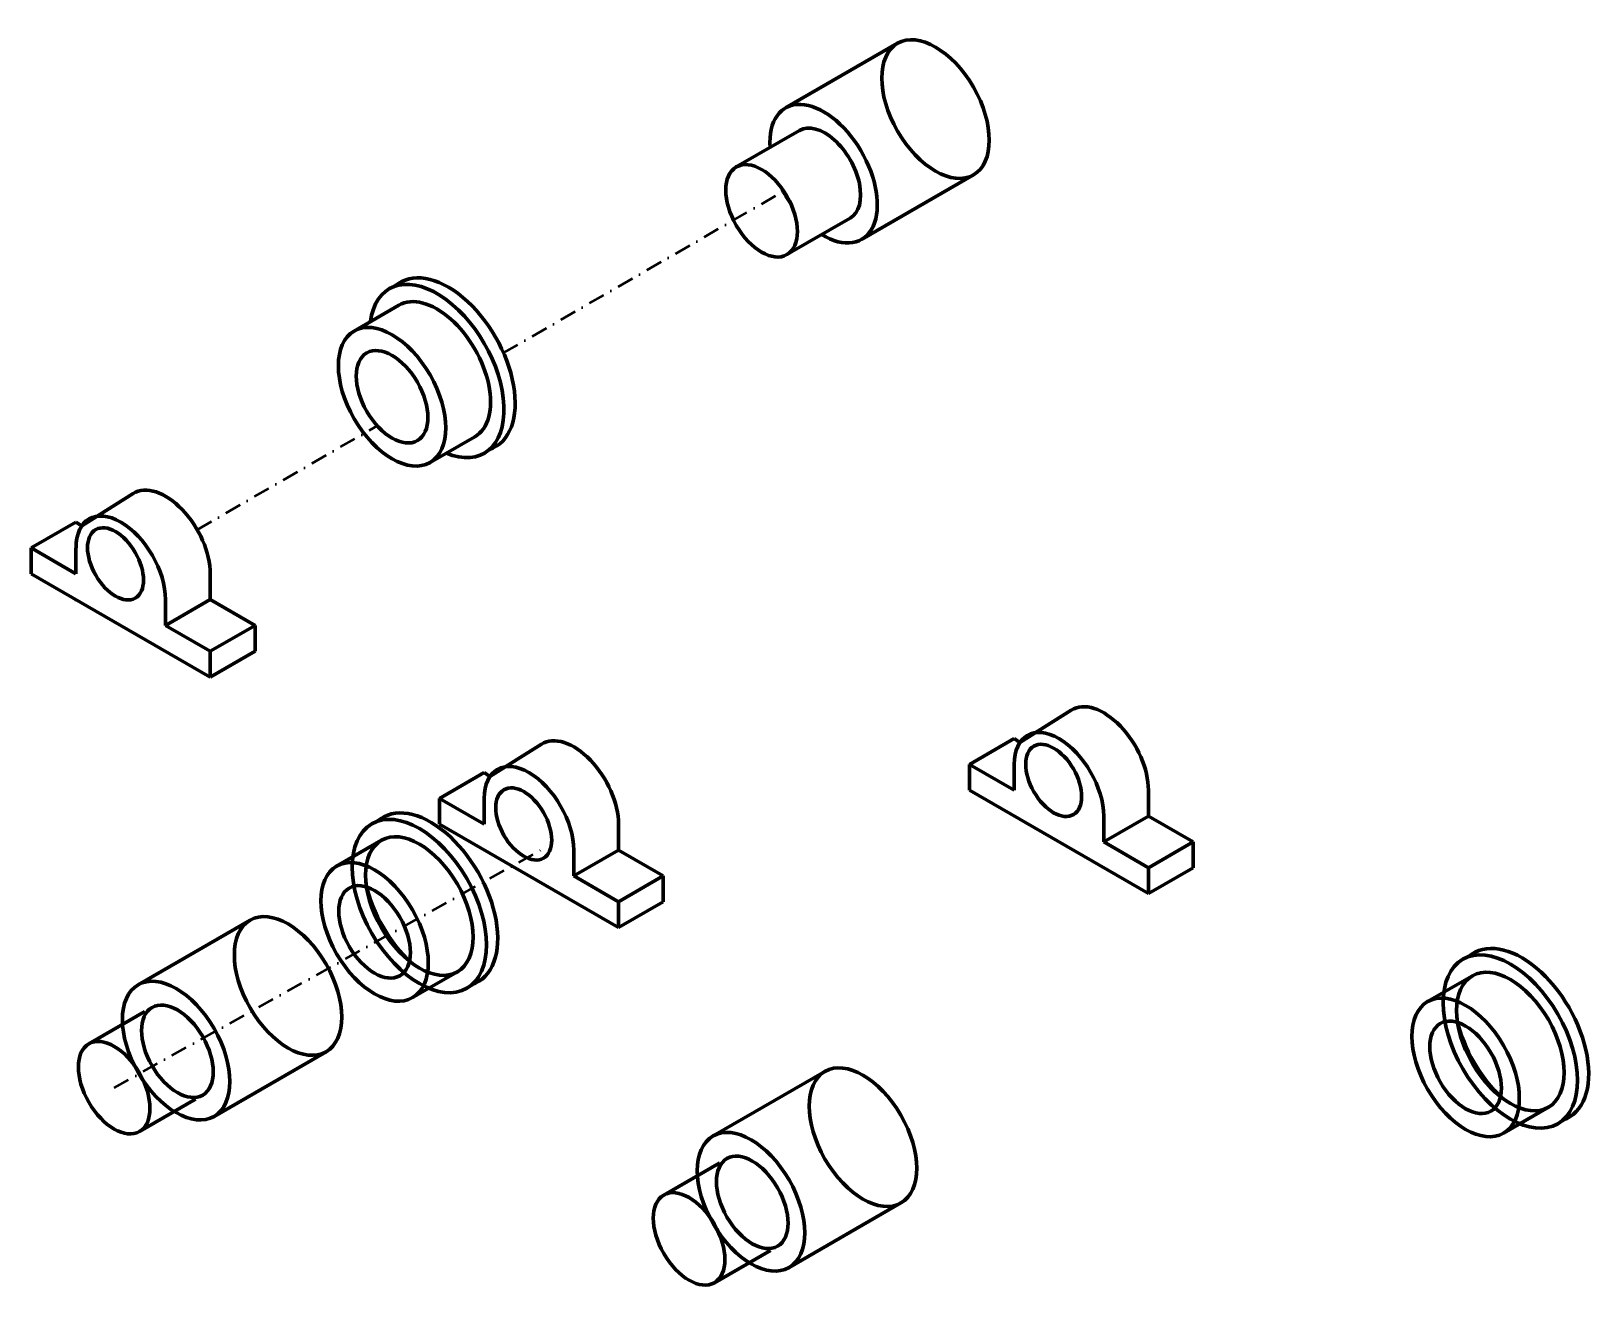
# Model space of a CAD drawing. Header units: millimetres. Extents: x 23586 to 25183, y 12357 to 12844.
# Drawn here: x 24579 to 25183, y 12357 to 12844 of the extents above; entities that cross this region are included whole.
import ezdxf

# ---------------------------------------------------------------- set-up
doc = ezdxf.new("R2010")
doc.units = ezdxf.units.MM
doc.linetypes.add('TRAÇOPONTO2', pattern=[12.7, 6.35, -3.175, 0, -3.175])
doc.layers.add('Continua Larga', color=3, linetype='Continuous', lineweight=70)
doc.layers.add('Traço ponto estreita', color=2, linetype='TRAÇOPONTO2', lineweight=50, plot=False)

msp = doc.modelspace()

# ---------------------------------------------------------------- linework, layer by layer
at = {"layer": 'Continua Larga'}
for p, q in [((24870.747, 12814.415), (24914.049, 12839.415)), ((24851.67, 12791.561), (24876.12, 12805.677)), ((24900.141, 12763.503), (24943.442, 12788.503)), ((24871.266, 12757.619), (24895.716, 12771.736)), ((24719.146, 12745.244), (24721.249, 12746.606)), ((24703.805, 12728.068), (24721.126, 12738.068)), ((24733.199, 12677.156), (24750.52, 12687.156)), ((24598.432, 12652.609), (24618.342, 12665.154)), ((24578.898, 12644.104), (24596.218, 12654.104)), ((24596.218, 12654.104), (24598.432, 12652.609)), ((24578.898, 12634.104), (24578.898, 12644.104)), ((24578.898, 12644.104), (24596.218, 12634.104)), ((24596.218, 12634.104), (24596.218, 12644.104)), ((24578.898, 12634.104), (24648.18, 12594.104)), ((24648.18, 12624.104), (24648.18, 12634.104)), ((24648.18, 12624.104), (24648.18, 12634.104)), ((24630.859, 12614.104), (24630.859, 12624.104)), ((24630.859, 12614.104), (24648.18, 12624.104)), ((24665.5, 12614.104), (24648.18, 12624.104)), ((24648.18, 12604.104), (24630.859, 12614.104)), ((24648.18, 12604.104), (24665.5, 12614.104)), ((24665.5, 12614.104), (24665.5, 12604.104)), ((24648.18, 12594.104), (24648.18, 12604.104)), ((24665.5, 12604.104), (24648.18, 12594.104)), ((24961.383, 12568.814), (24981.292, 12581.359)), ((24756.36, 12555.642), (24776.27, 12568.187)), ((24941.849, 12560.309), (24959.169, 12570.309)), ((24959.169, 12570.309), (24961.383, 12568.814)), ((24941.849, 12550.309), (24941.849, 12560.309)), ((24941.849, 12560.309), (24959.169, 12550.309)), ((24959.169, 12550.309), (24959.169, 12560.309)), ((24736.826, 12547.136), (24754.146, 12557.136)), ((24754.146, 12557.136), (24756.36, 12555.642)), ((24941.849, 12550.309), (25011.131, 12510.309)), ((25011.131, 12540.309), (25011.131, 12550.309)), ((25011.131, 12540.309), (25011.131, 12550.309)), ((24736.826, 12537.136), (24736.826, 12547.136)), ((24736.826, 12547.136), (24754.146, 12537.136)), ((24754.146, 12537.136), (24754.146, 12547.136)), ((24712.376, 12538.134), (24714.479, 12539.496)), ((24736.826, 12537.136), (24806.108, 12497.136)), ((24806.108, 12527.136), (24806.108, 12537.136)), ((24806.108, 12527.136), (24806.108, 12537.136)), ((24993.81, 12530.309), (24993.81, 12540.309)), ((24993.81, 12530.309), (25011.131, 12540.309)), ((25028.451, 12530.309), (25011.131, 12540.309)), ((24697.035, 12520.958), (24714.356, 12530.958)), ((25011.131, 12520.309), (24993.81, 12530.309)), ((25011.131, 12520.309), (25028.451, 12530.309)), ((25028.451, 12530.309), (25028.451, 12520.309)), ((24788.787, 12517.136), (24788.787, 12527.136)), ((24788.787, 12517.136), (24806.108, 12527.136)), ((24823.428, 12517.136), (24806.108, 12527.136)), ((25011.131, 12510.309), (25011.131, 12520.309)), ((25028.451, 12520.309), (25011.131, 12510.309)), ((24806.108, 12507.136), (24788.787, 12517.136)), ((24806.108, 12507.136), (24823.428, 12517.136)), ((24823.428, 12517.136), (24823.428, 12507.136)), ((24806.108, 12497.136), (24806.108, 12507.136)), ((24823.428, 12507.136), (24806.108, 12497.136)), ((24620.262, 12475.009), (24663.564, 12500.009)), ((25134.469, 12485.691), (25136.572, 12487.053)), ((24726.429, 12470.047), (24743.75, 12480.047)), ((25119.129, 12468.515), (25136.449, 12478.515)), ((24601.185, 12452.155), (24622.836, 12464.655)), ((24649.656, 12424.097), (24692.958, 12449.097)), ((24842.684, 12416.505), (24885.985, 12441.505)), ((24620.781, 12418.213), (24642.431, 12430.713)), ((25148.522, 12417.603), (25165.843, 12427.603)), ((24823.606, 12393.65), (24845.257, 12406.15)), ((24872.078, 12365.593), (24915.379, 12390.593)), ((24843.202, 12359.709), (24864.853, 12372.209))]:
    msp.add_line(p, q, dxfattribs=at)
for centre, major_axis in [((24928.746, 12813.959), (14.697, -25.456)), ((24861.468, 12774.59), (9.798, -16.971)), ((24718.502, 12702.612), (14.697, -25.456)), ((24718.502, 12702.612), (9.798, -16.971)), ((24611.506, 12637.935), (7.655, -13.258)), ((24974.457, 12554.14), (7.655, -13.258)), ((24769.434, 12537.276), (7.655, -13.258)), ((24729.053, 12505.502), (18.371, -31.82)), ((24729.053, 12505.502), (14.697, -25.456)), ((24711.732, 12495.502), (14.697, -25.456)), ((24711.732, 12495.502), (9.798, -16.971)), ((24678.261, 12474.553), (14.697, -25.456)), ((25151.146, 12453.059), (18.371, -31.82)), ((25151.146, 12453.059), (14.697, -25.456)), ((24634.959, 12449.553), (14.697, -25.456)), ((24635.433, 12449.3), (9.798, -16.971)), ((25133.825, 12443.059), (14.697, -25.456)), ((25133.825, 12443.059), (9.798, -16.971)), ((24610.983, 12435.184), (9.798, -16.971)), ((24900.682, 12416.049), (14.697, -25.456)), ((24857.381, 12391.049), (14.697, -25.456)), ((24857.855, 12390.796), (9.798, -16.971)), ((24833.404, 12376.68), (9.798, -16.971))]:
    msp.add_ellipse(centre, major_axis=major_axis, ratio=0.5773503, dxfattribs=at)
for centre, major_axis, start_param, end_param in [((24885.444, 12788.959), (14.697, -25.456), 5.4631189, 10.2864615), ((24885.918, 12788.706), (9.798, -16.971), 6.2831853, 9.424778), ((24885.444, 12788.959), (14.697, -25.456), 4.5963789, 4.8472291), ((24735.823, 12712.612), (18.371, -31.82), 5.6396842, 10.0682791), ((24740.153, 12715.112), (18.371, -31.82), 6.1650597, 9.5429036), ((24735.823, 12712.612), (14.697, -25.456), 6.2831853, 9.424778), ((24630.859, 12644.104), (12.247, -21.213), 7.0685835, 9.4470993), ((24613.539, 12634.104), (12.247, -21.213), 7.0685835, 10.2101761), ((24993.81, 12560.309), (12.247, -21.213), 7.0685835, 9.4470993), ((24976.49, 12550.309), (12.247, -21.213), 7.0685835, 10.2101761), ((24788.787, 12547.136), (12.247, -21.213), 7.0685835, 9.4470993), ((24771.467, 12537.136), (12.247, -21.213), 7.0685835, 10.2101761), ((24733.383, 12508.002), (18.371, -31.82), 6.1650597, 9.5429036), ((24733.383, 12508.002), (18.371, -31.82), 4.2206782, 5.2040997), ((25155.476, 12455.559), (18.371, -31.82), 6.1650597, 9.5429036), ((25155.476, 12455.559), (18.371, -31.82), 4.2206782, 5.2040997)]:
    msp.add_ellipse(centre, major_axis=major_axis, ratio=0.5773503, start_param=start_param, end_param=end_param, dxfattribs=at)
at = {"layer": 'Traço ponto estreita'}
for p, q in [((24761.626, 12719.602), (24870.048, 12782.199)), ((24643.107, 12651.175), (24712.746, 12691.381)), ((24595.669, 12623.786), (24596.218, 12624.104)), ((24610.983, 12435.184), (24777.088, 12527.71))]:
    msp.add_line(p, q, dxfattribs=at)

doc.saveas('drawing.dxf')
